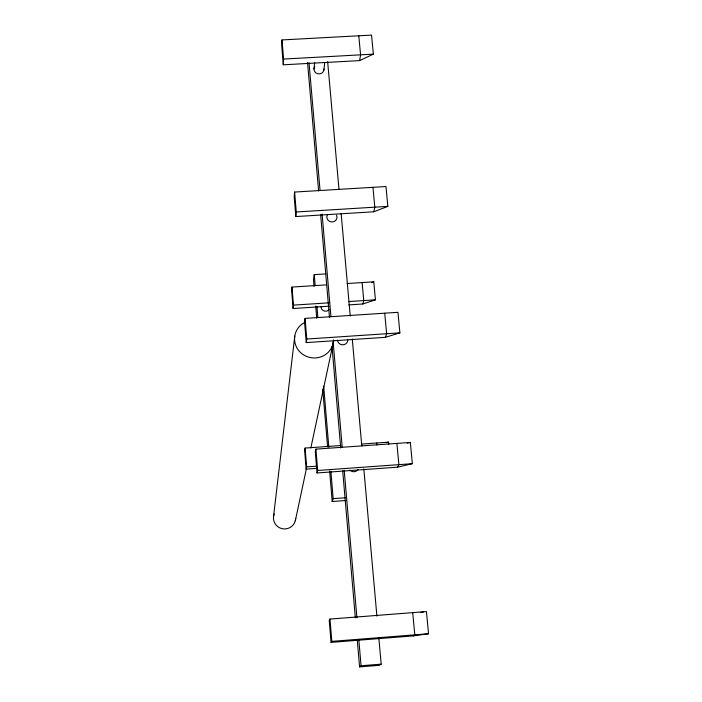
<?xml version="1.0" encoding="UTF-8"?>
<svg xmlns="http://www.w3.org/2000/svg" width="702" height="702" viewBox="0 0 702 702"><rect width="100%" height="100%" fill="white"/><g stroke="black" fill="none" stroke-linecap="round" stroke-linejoin="round"><path stroke-width="1.05" d="M282.011 39.935L281.713 45.823L283.283 64.803L359.626 60.609L373.359 54.142L371.551 35.1L282.011 39.935L283.59 59.056L283.283 64.803M294.612 192.05L294.199 196.779L295.832 216.558L373.727 211.785L387.855 206.379L385.968 186.539L294.612 192.05L296.262 211.978L295.832 216.558M326.518 284.854L291.988 287.074L291.646 290.593L293.103 308.52L329.071 306.186M313.978 69.007L314.628 62.504M293.103 308.52L293.462 305.124L291.988 287.074M323.894 70.016L324.763 62.443M273.561 516.286L294.77 336.109M305.072 318.401L304.563 322.13L306.256 342.585L385.433 337.32L399.903 332.845L397.946 312.32L305.072 318.401L306.783 339.022L306.256 342.585M325.921 273.903L314.25 274.649L313.496 279.879L314.048 286.434M359.626 60.609L360.574 54.835L358.792 35.784M340.9 445.533L305.098 448.06L304.642 450.421L306.169 469.12L316.953 468.348M306.169 469.12L306.634 466.9L305.098 448.06M295.314 520.787L306.511 468.225M310.846 447.946L333.441 341.971M315.909 449.14L315.295 451.798L317.041 472.955L397.543 467.172L412.355 463.689L410.337 442.444L315.909 449.14L317.673 470.48L317.041 472.955M373.727 211.785L374.815 207.178L372.955 187.329M348.692 304.905L362.864 303.984L363.759 300.57L362.118 282.573M385.433 337.32L386.644 333.722L384.722 313.189M346.244 500.482L332.204 501.509L333.187 498.639L330.87 471.323M397.543 467.172L398.876 464.654L396.893 443.401M329.984 619.076L329.229 620.278L331.054 642.383L413.276 635.898L428.553 633.757L426.439 611.565L329.984 619.076L331.827 641.374L331.054 642.383M357.23 639.671L359.573 666.9L361.065 665.759L381.177 664.153L378.843 637.96M413.276 635.898L414.785 634.836L412.706 612.635M381.177 664.153L379.422 665.312L359.573 666.9M371.841 282.485L373.771 281.827L375.43 299.807L362.864 303.984M386.6 442.655L388.583 442.155L388.776 444.243M407.178 443.234L410.337 442.444M420.358 612.495L423.394 612.03M331.827 641.374L428.553 633.757M333.187 498.639L345.2 497.762M306.634 466.9L316.418 466.207M317.673 470.48L412.355 463.689M361.504 444.068L388.583 442.155M306.783 339.022L399.903 332.845M293.462 305.124L329.15 302.816M348.613 301.553L375.43 299.807M347.016 283.547L373.771 281.827M296.262 211.978L387.855 206.379M283.59 59.056L373.359 54.142M376.693 442.997L376.877 445.086M327.65 61.706L338.996 189.4M341.128 213.408L350.237 316.005M352.272 338.926L361.776 445.875M363.812 468.796L376.904 616.137M309.029 62.671L320.024 190.119M322.095 214.084L330.932 316.47M333.09 341.532L342.225 447.42M344.208 470.349L356.923 617.725M358.81 639.566L361.065 665.759M307.546 62.443L318.603 190.935M320.665 214.891L329.475 317.251M332.011 346.648L340.724 447.955M342.699 470.831L355.352 617.883M314.25 274.649L315.172 285.574M316.927 306.335L317.848 317.26M323.666 386.091L328.843 447.279M315.707 306.09L316.725 318.103M322.709 389.083L327.597 446.928M329.624 470.945L332.204 501.509M295.674 518.348A11.118 11.004 7.5 0 1 282.309 528.72A11.118 11.004 7.5 0 1 274.201 513.908M333.625 339.865A19.559 18.866 10.2 0 1 304.124 355.212A19.559 18.866 10.2 0 1 304.256 322.648M323.929 68.98A4.993 4.633 8.8 0 1 317.699 73.728A4.993 4.633 8.8 0 1 314.821 66.576M358.125 469.515A5.265 5.16 20.7 0 1 349.947 470.103M336.548 215.233A5.089 4.826 10.5 0 1 331.756 221.955A5.089 4.826 10.5 0 1 327.395 214.812M347.815 340.014A5.177 4.993 13.2 0 1 342.795 344.796A5.177 4.993 13.2 0 1 337.504 340.137M329.036 309.757A4.572 4.387 10.9 0 1 320.989 306.669"/></g></svg>
